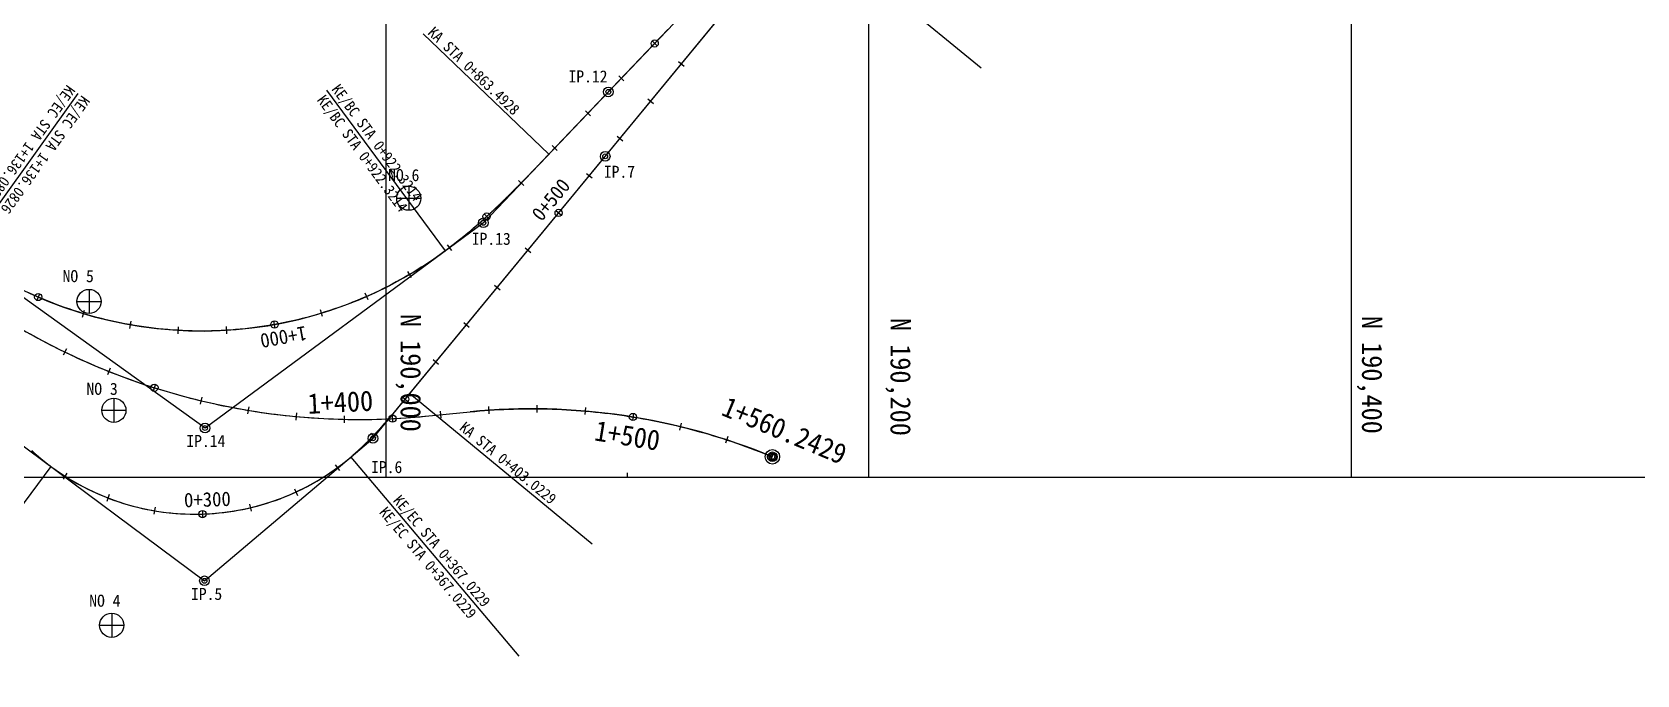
# Model space of a CAD drawing. Header units: millimetres. Extents: x 8286 to 10304, y 723 to 2148.
# Drawn here: x 8998 to 9663, y 1450 to 1717 of the extents above; entities that cross this region are included whole.
import ezdxf

# ---------------------------------------------------------------- set-up
doc = ezdxf.new("R2010")
doc.units = ezdxf.units.MM
for name, color, linetype in [('CA-ALGN-CNTL', 2, 'Continuous'), ('CA-ALGN-IPLN', 1, 'Continuous'), ('CA-ALGN-IPSM', 2, 'Continuous'), ('CA-ALGN-STSM', 2, 'Continuous'), ('CA-ALGN-TEXT', 3, 'Continuous'), ('CA-LEAL', 1, 'Continuous'), ('CA-LEAT', 3, 'Continuous'), ('CV-GRID-LINE', 1, 'Continuous'), ('CV-GRID-TEXT', 4, 'Continuous'), ('CV-SURV-SYMB', 3, 'Continuous'), ('CV-SURV-TEXT', 3, 'Continuous')]:
    doc.layers.add(name, color=color, linetype=linetype)
doc.styles.add('TAEGP', font='DotumChe.ttf')
doc.styles.add('TAEGULIM', font='DotumChe.ttf')

msp = doc.modelspace()

# ---------------------------------------------------------------- linework, layer by layer
at = {"layer": 'CA-ALGN-CNTL'}
for p, q in [((9154.53, 1566.84), (9316.45, 1763.36)), ((9261.5, 1717.65), (9212.16, 1665.99)), ((9160.98, 1557.47), (9179.52, 1559.3)), ((9304.79, 1540.66), (9304.79, 1540.66))]:
    msp.add_line(p, q, dxfattribs=at)
for points in [[(8997.85, 1543.21), (8999.35, 1541.88), (9000.87, 1540.58), (9002.41, 1539.31), (9003.98, 1538.06), (9005.57, 1536.85), (9005.8, 1536.68), (9007.41, 1535.5), (9009.05, 1534.35), (9010.71, 1533.24), (9012.4, 1532.16), (9014.1, 1531.12), (9015.83, 1530.1), (9017.57, 1529.13), (9019.34, 1528.19), (9021.12, 1527.28), (9022.92, 1526.41), (9024.74, 1525.58), (9026.58, 1524.78), (9028.43, 1524.02), (9030.29, 1523.3), (9032.17, 1522.61), (9034.06, 1521.97), (9035.97, 1521.36), (9037.88, 1520.78), (9039.81, 1520.25), (9041.75, 1519.76), (9043.7, 1519.3), (9045.65, 1518.88), (9047.62, 1518.51), (9049.59, 1518.17), (9051.56, 1517.87), (9053.55, 1517.61), (9055.54, 1517.39), (9057.53, 1517.21), (9059.52, 1517.07), (9061.52, 1516.97), (9063.52, 1516.91), (9065.52, 1516.89), (9067.52, 1516.91), (9069.52, 1516.97), (9071.52, 1517.07), (9073.51, 1517.21), (9075.5, 1517.39), (9077.49, 1517.61), (9079.47, 1517.87), (9081.45, 1518.17), (9083.42, 1518.51), (9085.39, 1518.89), (9087.34, 1519.31), (9089.29, 1519.76), (9091.23, 1520.26), (9093.15, 1520.79), (9095.07, 1521.36), (9096.98, 1521.97), (9098.87, 1522.62), (9100.75, 1523.31), (9102.61, 1524.03), (9104.46, 1524.79), (9106.29, 1525.59), (9108.11, 1526.42), (9109.91, 1527.29), (9111.7, 1528.2), (9113.46, 1529.14), (9115.21, 1530.12), (9116.93, 1531.13), (9118.64, 1532.18), (9120.32, 1533.25), (9121.98, 1534.37), (9123.62, 1535.51), (9125.24, 1536.69), (9126.83, 1537.9), (9128.4, 1539.15), (9129.94, 1540.42), (9130.05, 1540.52), (9131.57, 1541.82), (9133.06, 1543.16), (9134.52, 1544.52), (9135.97, 1545.9), (9137.39, 1547.31), (9138.79, 1548.73), (9140.17, 1550.18), (9141.53, 1551.64), (9142.88, 1553.12), (9144.21, 1554.61), (9145.53, 1556.12), (9146.84, 1557.63), (9148.14, 1559.15), (9149.43, 1560.68), (9150.71, 1562.21), (9151.99, 1563.75), (9153.26, 1565.3), (9154.53, 1566.84), (9316.45, 1763.36)], [(9261.5, 1717.65), (9212.16, 1665.99), (9210.77, 1664.55), (9209.39, 1663.1), (9208.01, 1661.66), (9206.62, 1660.21), (9205.24, 1658.77), (9203.85, 1657.34), (9202.45, 1655.9), (9201.06, 1654.47), (9199.65, 1653.05), (9198.25, 1651.62), (9196.83, 1650.21), (9195.41, 1648.8), (9193.99, 1647.4), (9192.55, 1646), (9191.11, 1644.62), (9189.66, 1643.24), (9188.2, 1641.87), (9186.74, 1640.51), (9185.26, 1639.16), (9183.77, 1637.83), (9182.27, 1636.5), (9180.77, 1635.19), (9179.24, 1633.89), (9177.71, 1632.6), (9176.17, 1631.33), (9174.61, 1630.08), (9173.04, 1628.84), (9171.46, 1627.62), (9169.86, 1626.41), (9169.19, 1625.92), (9167.58, 1624.74), (9165.95, 1623.59), (9164.3, 1622.45), (9162.64, 1621.33), (9160.97, 1620.23), (9159.29, 1619.15), (9157.6, 1618.09), (9155.89, 1617.05), (9154.17, 1616.03), (9152.43, 1615.03), (9150.69, 1614.05), (9148.94, 1613.09), (9147.17, 1612.15), (9145.39, 1611.23), (9143.6, 1610.34), (9141.81, 1609.46), (9140, 1608.61), (9138.18, 1607.78), (9136.35, 1606.97), (9134.51, 1606.18), (9132.67, 1605.41), (9130.81, 1604.66), (9128.95, 1603.94), (9127.07, 1603.24), (9125.19, 1602.56), (9123.3, 1601.9), (9121.41, 1601.26), (9119.5, 1600.65), (9117.59, 1600.06), (9115.68, 1599.49), (9113.75, 1598.94), (9111.82, 1598.42), (9109.89, 1597.92), (9107.94, 1597.44), (9106, 1596.99), (9104.04, 1596.56), (9102.08, 1596.15), (9100.12, 1595.76), (9098.16, 1595.4), (9096.18, 1595.06), (9094.21, 1594.74), (9092.23, 1594.45), (9090.25, 1594.18), (9088.26, 1593.93), (9086.28, 1593.71), (9084.29, 1593.51), (9082.29, 1593.34), (9080.3, 1593.18), (9078.3, 1593.05), (9076.31, 1592.95), (9074.31, 1592.87), (9072.31, 1592.81), (9070.31, 1592.77), (9068.31, 1592.76), (9066.31, 1592.77), (9064.31, 1592.81), (9062.31, 1592.87), (9060.31, 1592.95), (9058.32, 1593.06), (9056.32, 1593.18), (9054.33, 1593.34), (9052.33, 1593.51), (9050.34, 1593.71), (9048.36, 1593.94), (9046.37, 1594.18), (9044.39, 1594.45), (9042.41, 1594.75), (9040.44, 1595.06), (9038.47, 1595.4), (9036.5, 1595.77), (9034.54, 1596.15), (9032.58, 1596.56), (9030.63, 1596.99), (9028.68, 1597.45), (9026.74, 1597.93), (9024.8, 1598.43), (9022.87, 1598.95), (9020.95, 1599.5), (9019.03, 1600.06), (9017.12, 1600.66), (9015.21, 1601.27), (9013.32, 1601.9), (9011.43, 1602.56), (9009.55, 1603.24), (9007.68, 1603.95), (9005.81, 1604.67), (9003.96, 1605.42), (9002.11, 1606.18), (9000.27, 1606.97), (8998.45, 1607.79), (8996.63, 1608.62)], [(9212.16, 1665.99), (9211.91, 1665.74), (9211.7, 1665.51), (9211.51, 1665.32), (9211.34, 1665.14), (9211.2, 1664.99), (9211.06, 1664.85), (9210.94, 1664.72), (9210.83, 1664.61), (9210.73, 1664.5), (9210.63, 1664.39), (9210.53, 1664.29), (9210.44, 1664.19), (9210.35, 1664.1), (9210.26, 1664.01), (9210.17, 1663.92), (9210.08, 1663.82), (9210, 1663.73), (9209.91, 1663.64), (9209.82, 1663.55), (9209.74, 1663.46), (9209.65, 1663.37), (9209.57, 1663.28), (9209.48, 1663.19), (9209.39, 1663.1), (9209.31, 1663.01), (9209.22, 1662.92), (9209.13, 1662.83), (9209.05, 1662.74), (9208.96, 1662.65), (9208.87, 1662.56), (9208.79, 1662.47), (9208.7, 1662.38), (9208.61, 1662.29), (9208.53, 1662.2), (9208.44, 1662.11), (9208.36, 1662.02), (9208.27, 1661.93), (9208.18, 1661.84), (9208.1, 1661.75), (9208.01, 1661.66), (9207.92, 1661.57), (9207.84, 1661.48), (9207.75, 1661.39), (9207.66, 1661.3), (9207.58, 1661.21), (9207.49, 1661.12), (9207.4, 1661.03), (9207.32, 1660.94), (9207.23, 1660.85), (9207.14, 1660.76), (9207.06, 1660.67), (9206.97, 1660.58), (9206.88, 1660.49), (9206.8, 1660.4), (9206.71, 1660.31), (9206.62, 1660.21), (9206.54, 1660.12), (9206.45, 1660.03), (9206.36, 1659.94), (9206.28, 1659.85), (9206.19, 1659.76), (9206.1, 1659.67), (9206.02, 1659.58), (9205.93, 1659.49), (9205.84, 1659.4), (9205.76, 1659.31), (9205.67, 1659.22), (9205.58, 1659.13), (9205.5, 1659.04), (9205.41, 1658.95), (9205.32, 1658.86), (9205.24, 1658.77), (9205.15, 1658.68), (9205.06, 1658.59), (9204.98, 1658.5), (9204.89, 1658.41), (9204.8, 1658.32), (9204.72, 1658.24), (9204.63, 1658.15), (9204.54, 1658.06), (9204.46, 1657.97), (9204.37, 1657.88), (9204.28, 1657.79), (9204.19, 1657.7), (9204.11, 1657.61), (9204.02, 1657.52), (9203.93, 1657.43), (9203.85, 1657.34), (9203.76, 1657.25), (9203.67, 1657.16), (9203.59, 1657.07), (9203.5, 1656.98), (9203.41, 1656.89), (9203.32, 1656.8), (9203.24, 1656.71), (9203.15, 1656.62), (9203.06, 1656.53), (9202.98, 1656.44), (9202.89, 1656.35), (9202.8, 1656.26), (9202.71, 1656.17), (9202.63, 1656.08), (9202.54, 1655.99), (9202.45, 1655.9), (9202.37, 1655.81), (9202.28, 1655.72), (9202.19, 1655.63), (9202.1, 1655.54), (9202.02, 1655.45), (9201.93, 1655.37), (9201.84, 1655.28), (9201.75, 1655.19), (9201.67, 1655.1), (9201.58, 1655.01), (9201.49, 1654.92), (9201.4, 1654.83), (9201.32, 1654.74), (9201.23, 1654.65), (9201.14, 1654.56), (9201.05, 1654.47), (9200.97, 1654.38), (9200.88, 1654.29), (9200.79, 1654.2), (9200.7, 1654.11), (9200.62, 1654.03), (9200.53, 1653.94), (9200.44, 1653.85), (9200.35, 1653.76), (9200.27, 1653.67), (9200.18, 1653.58), (9200.09, 1653.49), (9200, 1653.4), (9199.92, 1653.31), (9199.83, 1653.22), (9199.74, 1653.13), (9199.65, 1653.05), (9199.56, 1652.96), (9199.48, 1652.87), (9199.39, 1652.78), (9199.3, 1652.69), (9199.21, 1652.6), (9199.13, 1652.51), (9199.04, 1652.42), (9198.95, 1652.33), (9198.86, 1652.25), (9198.77, 1652.16), (9198.69, 1652.07), (9198.6, 1651.98), (9198.51, 1651.89), (9198.42, 1651.8), (9198.33, 1651.71), (9198.25, 1651.62), (9198.16, 1651.54), (9198.07, 1651.45), (9197.98, 1651.36), (9197.89, 1651.27), (9197.8, 1651.18), (9197.72, 1651.09), (9197.63, 1651.01), (9197.54, 1650.92), (9197.45, 1650.83), (9197.36, 1650.74), (9197.27, 1650.65), (9197.19, 1650.56), (9197.1, 1650.47), (9197.01, 1650.39), (9196.92, 1650.3), (9196.83, 1650.21), (9196.74, 1650.12), (9196.65, 1650.03), (9196.57, 1649.94), (9196.48, 1649.86), (9196.39, 1649.77), (9196.3, 1649.68), (9196.21, 1649.59), (9196.12, 1649.5), (9196.03, 1649.42), (9195.95, 1649.33), (9195.86, 1649.24), (9195.77, 1649.15), (9195.68, 1649.06), (9195.59, 1648.98), (9195.5, 1648.89), (9195.41, 1648.8), (9195.32, 1648.71), (9195.23, 1648.62), (9195.15, 1648.54), (9195.06, 1648.45), (9194.97, 1648.36), (9194.88, 1648.27), (9194.79, 1648.19), (9194.7, 1648.1), (9194.61, 1648.01), (9194.52, 1647.92), (9194.43, 1647.84), (9194.34, 1647.75), (9194.25, 1647.66), (9194.17, 1647.57), (9194.08, 1647.49), (9193.99, 1647.4), (9193.9, 1647.31), (9193.81, 1647.22), (9193.72, 1647.14), (9193.63, 1647.05), (9193.54, 1646.96), (9193.45, 1646.87), (9193.36, 1646.79), (9193.27, 1646.7), (9193.18, 1646.61), (9193.09, 1646.53), (9193, 1646.44), (9192.91, 1646.35), (9192.82, 1646.26), (9192.73, 1646.18), (9192.64, 1646.09), (9192.55, 1646), (9192.46, 1645.92), (9192.37, 1645.83), (9192.28, 1645.74), (9192.19, 1645.66), (9192.1, 1645.57), (9192.01, 1645.48), (9191.92, 1645.4), (9191.83, 1645.31), (9191.74, 1645.22), (9191.65, 1645.14), (9191.56, 1645.05), (9191.47, 1644.96), (9191.38, 1644.88), (9191.29, 1644.79), (9191.2, 1644.7), (9191.11, 1644.62), (9191.02, 1644.53), (9190.93, 1644.44), (9190.84, 1644.36), (9190.75, 1644.27), (9190.66, 1644.19), (9190.57, 1644.1), (9190.48, 1644.01), (9190.39, 1643.93), (9190.3, 1643.84), (9190.21, 1643.75), (9190.12, 1643.67), (9190.03, 1643.58), (9189.94, 1643.5), (9189.84, 1643.41), (9189.75, 1643.32), (9189.66, 1643.24), (9189.57, 1643.15), (9189.48, 1643.07), (9189.39, 1642.98), (9189.3, 1642.9), (9189.21, 1642.81), (9189.12, 1642.72), (9189.03, 1642.64), (9188.93, 1642.55), (9188.84, 1642.47), (9188.75, 1642.38), (9188.66, 1642.3), (9188.57, 1642.21), (9188.48, 1642.13), (9188.39, 1642.04), (9188.3, 1641.96), (9188.2, 1641.87), (9188.11, 1641.78), (9188.02, 1641.7), (9187.93, 1641.61), (9187.84, 1641.53), (9187.75, 1641.44), (9187.66, 1641.36), (9187.56, 1641.27), (9187.47, 1641.19), (9187.38, 1641.1), (9187.29, 1641.02), (9187.2, 1640.93), (9187.1, 1640.85), (9187.01, 1640.77), (9186.92, 1640.68), (9186.83, 1640.6), (9186.74, 1640.51), (9186.64, 1640.43), (9186.55, 1640.34), (9186.46, 1640.26), (9186.37, 1640.17), (9186.28, 1640.09), (9186.18, 1640), (9186.09, 1639.92), (9186, 1639.84), (9185.91, 1639.75), (9185.81, 1639.67), (9185.72, 1639.58), (9185.63, 1639.5), (9185.54, 1639.41), (9185.44, 1639.33), (9185.35, 1639.25), (9185.26, 1639.16), (9185.17, 1639.08), (9185.07, 1639), (9184.98, 1638.91), (9184.89, 1638.83), (9184.8, 1638.74), (9184.7, 1638.66), (9184.61, 1638.58), (9184.52, 1638.49), (9184.42, 1638.41), (9184.33, 1638.33), (9184.24, 1638.24), (9184.15, 1638.16), (9184.05, 1638.08), (9183.96, 1637.99), (9183.87, 1637.91), (9183.77, 1637.83), (9183.68, 1637.74), (9183.59, 1637.66), (9183.49, 1637.58), (9183.4, 1637.49), (9183.31, 1637.41), (9183.21, 1637.33), (9183.12, 1637.24), (9183.02, 1637.16), (9182.93, 1637.08), (9182.84, 1637), (9182.74, 1636.91), (9182.65, 1636.83), (9182.56, 1636.75), (9182.46, 1636.67), (9182.37, 1636.58), (9182.27, 1636.5), (9182.18, 1636.42), (9182.09, 1636.34), (9181.99, 1636.25), (9181.9, 1636.17), (9181.8, 1636.09), (9181.71, 1636.01), (9181.62, 1635.93), (9181.52, 1635.84), (9181.43, 1635.76), (9181.33, 1635.68), (9181.24, 1635.6), (9181.14, 1635.52), (9181.05, 1635.43), (9180.95, 1635.35), (9180.86, 1635.27), (9180.77, 1635.19), (9180.67, 1635.11), (9180.58, 1635.03), (9180.48, 1634.94), (9180.39, 1634.86), (9180.29, 1634.78), (9180.2, 1634.7), (9180.1, 1634.62), (9180.01, 1634.54), (9179.91, 1634.46), (9179.82, 1634.37), (9179.72, 1634.29), (9179.63, 1634.21), (9179.53, 1634.13), (9179.44, 1634.05), (9179.34, 1633.97), (9179.24, 1633.89), (9179.15, 1633.81), (9179.05, 1633.73), (9178.96, 1633.65), (9178.86, 1633.57), (9178.77, 1633.49), (9178.67, 1633.41), (9178.58, 1633.33), (9178.48, 1633.25), (9178.38, 1633.16), (9178.29, 1633.08), (9178.19, 1633), (9178.1, 1632.92), (9178, 1632.84), (9177.9, 1632.76), (9177.81, 1632.68), (9177.71, 1632.6), (9177.62, 1632.52), (9177.52, 1632.44), (9177.42, 1632.36), (9177.33, 1632.29), (9177.23, 1632.21), (9177.13, 1632.13), (9177.04, 1632.05), (9176.94, 1631.97), (9176.84, 1631.89), (9176.75, 1631.81), (9176.65, 1631.73), (9176.55, 1631.65), (9176.46, 1631.57), (9176.36, 1631.49), (9176.26, 1631.41), (9176.17, 1631.33), (9176.07, 1631.26), (9175.97, 1631.18), (9175.88, 1631.1), (9175.78, 1631.02), (9175.68, 1630.94), (9175.58, 1630.86), (9175.49, 1630.78), (9175.39, 1630.7), (9175.29, 1630.63), (9175.2, 1630.55), (9175.1, 1630.47), (9175, 1630.39), (9174.9, 1630.31), (9174.81, 1630.24), (9174.71, 1630.16), (9174.61, 1630.08), (9174.51, 1630), (9174.41, 1629.92), (9174.32, 1629.85), (9174.22, 1629.77), (9174.12, 1629.69), (9174.02, 1629.61), (9173.92, 1629.54), (9173.83, 1629.46), (9173.73, 1629.38), (9173.63, 1629.3), (9173.53, 1629.23), (9173.43, 1629.15), (9173.33, 1629.07), (9173.24, 1628.99), (9173.14, 1628.92), (9173.04, 1628.84), (9172.94, 1628.76), (9172.84, 1628.69), (9172.74, 1628.61), (9172.64, 1628.53), (9172.55, 1628.46), (9172.45, 1628.38), (9172.35, 1628.3), (9172.25, 1628.23), (9172.15, 1628.15), (9172.05, 1628.08), (9171.95, 1628), (9171.85, 1627.92), (9171.75, 1627.85), (9171.65, 1627.77), (9171.56, 1627.7), (9171.46, 1627.62), (9171.36, 1627.54), (9171.26, 1627.47), (9171.15, 1627.39), (9171.05, 1627.31), (9170.94, 1627.23), (9170.83, 1627.14), (9170.71, 1627.06), (9170.59, 1626.97), (9170.46, 1626.87), (9170.33, 1626.77), (9170.18, 1626.66), (9170.02, 1626.53), (9169.84, 1626.4), (9169.65, 1626.26), (9169.43, 1626.1), (9169.19, 1625.92)], [(8996.94, 1591.68), (8998.69, 1590.72), (9000.44, 1589.76), (9002.2, 1588.81), (9003.97, 1587.88), (9005.75, 1586.96), (9007.53, 1586.06), (9009.32, 1585.16), (9011.12, 1584.28), (9012.92, 1583.42), (9014.73, 1582.56), (9016.54, 1581.72), (9018.36, 1580.89), (9020.19, 1580.07), (9022.02, 1579.27), (9023.86, 1578.48), (9025.7, 1577.71), (9027.55, 1576.94), (9029.4, 1576.19), (9031.26, 1575.45), (9033.13, 1574.73), (9035, 1574.02), (9036.87, 1573.32), (9038.75, 1572.64), (9040.64, 1571.97), (9042.53, 1571.31), (9044.42, 1570.67), (9046.32, 1570.04), (9048.22, 1569.43), (9050.13, 1568.82), (9052.04, 1568.23), (9053.95, 1567.66), (9055.87, 1567.1), (9057.8, 1566.55), (9059.72, 1566.02), (9061.66, 1565.5), (9063.59, 1564.99), (9065.53, 1564.5), (9067.47, 1564.02), (9069.42, 1563.55), (9071.36, 1563.1), (9073.32, 1562.67), (9075.27, 1562.24), (9077.23, 1561.83), (9079.19, 1561.44), (9081.15, 1561.06), (9083.12, 1560.69), (9085.09, 1560.34), (9087.06, 1560), (9089.03, 1559.68), (9091.01, 1559.36), (9092.99, 1559.07), (9094.97, 1558.79), (9096.95, 1558.52), (9098.93, 1558.26), (9100.92, 1558.02), (9102.9, 1557.8), (9104.89, 1557.59), (9106.88, 1557.39), (9108.88, 1557.21), (9110.87, 1557.04), (9112.86, 1556.88), (9114.86, 1556.74), (9116.85, 1556.62), (9118.85, 1556.5), (9120.85, 1556.41), (9122.85, 1556.32), (9124.84, 1556.26), (9126.84, 1556.2), (9128.84, 1556.16), (9130.84, 1556.13), (9132.84, 1556.12), (9134.84, 1556.12), (9136.84, 1556.14), (9138.84, 1556.17), (9140.84, 1556.22), (9142.84, 1556.28), (9144.84, 1556.35), (9146.84, 1556.44), (9148.84, 1556.54), (9150.83, 1556.66), (9152.83, 1556.79), (9154.82, 1556.93), (9156.82, 1557.09), (9158.81, 1557.27), (9160.8, 1557.45), (9160.98, 1557.47), (9179.52, 1559.3), (9181.51, 1559.49), (9183.5, 1559.66), (9185.49, 1559.82), (9187.49, 1559.96), (9189.48, 1560.09), (9191.48, 1560.2), (9193.48, 1560.3), (9195.48, 1560.38), (9197.48, 1560.45), (9199.48, 1560.5), (9201.47, 1560.53), (9203.47, 1560.55), (9205.47, 1560.56), (9207.47, 1560.54), (9209.47, 1560.52), (9211.47, 1560.48), (9213.47, 1560.42), (9215.47, 1560.35), (9217.47, 1560.26), (9219.47, 1560.15), (9221.46, 1560.04), (9223.46, 1559.9), (9225.45, 1559.75), (9227.45, 1559.59), (9229.44, 1559.41), (9231.43, 1559.21), (9233.42, 1559), (9235.41, 1558.78), (9237.39, 1558.53), (9239.37, 1558.28), (9241.36, 1558.01), (9243.33, 1557.72), (9245.31, 1557.42), (9247.29, 1557.1), (9249.26, 1556.77), (9251.23, 1556.42), (9253.2, 1556.06), (9255.16, 1555.68), (9257.12, 1555.28), (9259.08, 1554.88), (9261.03, 1554.45), (9262.98, 1554.02), (9264.93, 1553.56), (9266.88, 1553.09), (9268.82, 1552.61), (9270.75, 1552.11), (9272.69, 1551.6), (9274.62, 1551.07), (9276.54, 1550.53), (9278.46, 1549.97), (9280.38, 1549.4), (9282.29, 1548.81), (9284.2, 1548.21), (9286.1, 1547.59), (9288, 1546.96), (9289.89, 1546.32), (9291.78, 1545.66), (9293.66, 1544.98), (9295.54, 1544.29), (9297.41, 1543.59), (9299.28, 1542.87), (9301.14, 1542.14), (9303, 1541.39), (9304.79, 1540.66), (9304.79, 1540.66)], [(9154.53, 1566.84), (9154.31, 1566.57), (9154.11, 1566.33), (9153.94, 1566.12), (9153.78, 1565.93), (9153.65, 1565.77), (9153.53, 1565.62), (9153.42, 1565.48), (9153.31, 1565.36), (9153.22, 1565.24), (9153.12, 1565.13), (9153.04, 1565.02), (9152.95, 1564.92), (9152.87, 1564.82), (9152.78, 1564.72), (9152.7, 1564.62), (9152.62, 1564.52), (9152.54, 1564.43), (9152.47, 1564.33), (9152.39, 1564.24), (9152.31, 1564.14), (9152.23, 1564.04), (9152.15, 1563.95), (9152.07, 1563.85), (9151.99, 1563.75), (9151.91, 1563.66), (9151.83, 1563.56), (9151.75, 1563.47), (9151.67, 1563.37), (9151.59, 1563.27), (9151.51, 1563.18), (9151.43, 1563.08), (9151.35, 1562.98), (9151.27, 1562.89), (9151.19, 1562.79), (9151.11, 1562.7), (9151.03, 1562.6), (9150.95, 1562.5), (9150.87, 1562.41), (9150.79, 1562.31), (9150.71, 1562.21), (9150.63, 1562.12), (9150.55, 1562.02), (9150.47, 1561.93), (9150.39, 1561.83), (9150.31, 1561.73), (9150.23, 1561.64), (9150.15, 1561.54), (9150.07, 1561.45), (9149.99, 1561.35), (9149.91, 1561.26), (9149.83, 1561.16), (9149.75, 1561.06), (9149.67, 1560.97), (9149.59, 1560.87), (9149.51, 1560.78), (9149.43, 1560.68), (9149.35, 1560.58), (9149.27, 1560.49), (9149.19, 1560.39), (9149.11, 1560.3), (9149.03, 1560.2), (9148.95, 1560.11), (9148.86, 1560.01), (9148.78, 1559.91), (9148.7, 1559.82), (9148.62, 1559.72), (9148.54, 1559.63), (9148.46, 1559.53), (9148.38, 1559.44), (9148.3, 1559.34), (9148.22, 1559.25), (9148.14, 1559.15), (9148.06, 1559.06), (9147.98, 1558.96), (9147.9, 1558.87), (9147.81, 1558.77), (9147.73, 1558.67), (9147.65, 1558.58), (9147.57, 1558.48), (9147.49, 1558.39), (9147.41, 1558.29), (9147.33, 1558.2), (9147.25, 1558.1), (9147.17, 1558.01), (9147.08, 1557.91), (9147, 1557.82), (9146.92, 1557.72), (9146.84, 1557.63), (9146.76, 1557.53), (9146.68, 1557.44), (9146.6, 1557.34), (9146.51, 1557.25), (9146.43, 1557.16), (9146.35, 1557.06), (9146.27, 1556.97), (9146.19, 1556.87), (9146.11, 1556.78), (9146.02, 1556.68), (9145.94, 1556.59), (9145.86, 1556.49), (9145.78, 1556.4), (9145.7, 1556.3), (9145.62, 1556.21), (9145.53, 1556.12), (9145.45, 1556.02), (9145.37, 1555.93), (9145.29, 1555.83), (9145.2, 1555.74), (9145.12, 1555.65), (9145.04, 1555.55), (9144.96, 1555.46), (9144.87, 1555.36), (9144.79, 1555.27), (9144.71, 1555.18), (9144.63, 1555.08), (9144.54, 1554.99), (9144.46, 1554.89), (9144.38, 1554.8), (9144.3, 1554.71), (9144.21, 1554.61), (9144.13, 1554.52), (9144.05, 1554.43), (9143.96, 1554.33), (9143.88, 1554.24), (9143.8, 1554.15), (9143.72, 1554.05), (9143.63, 1553.96), (9143.55, 1553.87), (9143.47, 1553.77), (9143.38, 1553.68), (9143.3, 1553.59), (9143.22, 1553.49), (9143.13, 1553.4), (9143.05, 1553.31), (9142.96, 1553.21), (9142.88, 1553.12), (9142.8, 1553.03), (9142.71, 1552.94), (9142.63, 1552.84), (9142.55, 1552.75), (9142.46, 1552.66), (9142.38, 1552.57), (9142.29, 1552.47), (9142.21, 1552.38), (9142.12, 1552.29), (9142.04, 1552.2), (9141.96, 1552.1), (9141.87, 1552.01), (9141.79, 1551.92), (9141.7, 1551.83), (9141.62, 1551.74), (9141.53, 1551.64), (9141.45, 1551.55), (9141.36, 1551.46), (9141.28, 1551.37), (9141.19, 1551.28), (9141.11, 1551.19), (9141.02, 1551.09), (9140.94, 1551), (9140.85, 1550.91), (9140.77, 1550.82), (9140.68, 1550.73), (9140.6, 1550.64), (9140.51, 1550.55), (9140.43, 1550.45), (9140.34, 1550.36), (9140.25, 1550.27), (9140.17, 1550.18), (9140.08, 1550.09), (9140, 1550), (9139.91, 1549.91), (9139.83, 1549.82), (9139.74, 1549.73), (9139.65, 1549.64), (9139.57, 1549.55), (9139.48, 1549.46), (9139.39, 1549.37), (9139.31, 1549.28), (9139.22, 1549.19), (9139.13, 1549.1), (9139.05, 1549.01), (9138.96, 1548.92), (9138.87, 1548.83), (9138.79, 1548.74), (9138.7, 1548.65), (9138.61, 1548.56), (9138.53, 1548.47), (9138.44, 1548.38), (9138.35, 1548.29), (9138.26, 1548.2), (9138.18, 1548.11), (9138.09, 1548.02), (9138, 1547.93), (9137.91, 1547.84), (9137.83, 1547.75), (9137.74, 1547.66), (9137.65, 1547.57), (9137.56, 1547.49), (9137.47, 1547.4), (9137.39, 1547.31), (9137.3, 1547.22), (9137.21, 1547.13), (9137.12, 1547.04), (9137.03, 1546.95), (9136.94, 1546.87), (9136.86, 1546.78), (9136.77, 1546.69), (9136.68, 1546.6), (9136.59, 1546.51), (9136.5, 1546.43), (9136.41, 1546.34), (9136.32, 1546.25), (9136.23, 1546.16), (9136.14, 1546.08), (9136.05, 1545.99), (9135.96, 1545.9), (9135.88, 1545.81), (9135.79, 1545.73), (9135.7, 1545.64), (9135.61, 1545.55), (9135.52, 1545.47), (9135.43, 1545.38), (9135.34, 1545.29), (9135.25, 1545.21), (9135.16, 1545.12), (9135.07, 1545.03), (9134.98, 1544.95), (9134.88, 1544.86), (9134.79, 1544.77), (9134.7, 1544.69), (9134.61, 1544.6), (9134.52, 1544.52), (9134.43, 1544.43), (9134.34, 1544.35), (9134.25, 1544.26), (9134.16, 1544.17), (9134.07, 1544.09), (9133.97, 1544), (9133.88, 1543.92), (9133.79, 1543.83), (9133.7, 1543.75), (9133.61, 1543.66), (9133.52, 1543.58), (9133.42, 1543.49), (9133.33, 1543.41), (9133.24, 1543.32), (9133.15, 1543.24), (9133.06, 1543.16), (9132.96, 1543.07), (9132.87, 1542.99), (9132.78, 1542.9), (9132.69, 1542.82), (9132.59, 1542.74), (9132.5, 1542.65), (9132.41, 1542.57), (9132.31, 1542.49), (9132.22, 1542.4), (9132.13, 1542.32), (9132.03, 1542.23), (9131.93, 1542.15), (9131.83, 1542.06), (9131.73, 1541.96), (9131.62, 1541.87), (9131.5, 1541.77), (9131.38, 1541.66), (9131.25, 1541.55), (9131.11, 1541.42), (9130.95, 1541.28), (9130.76, 1541.12), (9130.56, 1540.95), (9130.32, 1540.74), (9130.05, 1540.52)], [(8997.95, 1543.12), (8998.04, 1543.04), (8998.13, 1542.96), (8998.23, 1542.87), (8998.32, 1542.79), (8998.41, 1542.71), (8998.51, 1542.62), (8998.6, 1542.54), (8998.69, 1542.46), (8998.79, 1542.38), (8998.88, 1542.29), (8998.98, 1542.21), (8999.07, 1542.13), (8999.16, 1542.05), (8999.26, 1541.96), (8999.35, 1541.88), (8999.45, 1541.8), (8999.54, 1541.72), (8999.64, 1541.64), (8999.73, 1541.55), (8999.82, 1541.47), (8999.92, 1541.39), (9000.01, 1541.31), (9000.11, 1541.23), (9000.2, 1541.15), (9000.3, 1541.07), (9000.39, 1540.98), (9000.49, 1540.9), (9000.58, 1540.82), (9000.68, 1540.74), (9000.78, 1540.66), (9000.87, 1540.58), (9000.97, 1540.5), (9001.06, 1540.42), (9001.16, 1540.34), (9001.25, 1540.26), (9001.35, 1540.18), (9001.45, 1540.1), (9001.54, 1540.02), (9001.64, 1539.94), (9001.74, 1539.86), (9001.83, 1539.78), (9001.93, 1539.7), (9002.03, 1539.62), (9002.12, 1539.54), (9002.22, 1539.46), (9002.32, 1539.39), (9002.41, 1539.31), (9002.51, 1539.23), (9002.61, 1539.15), (9002.71, 1539.07), (9002.8, 1538.99), (9002.9, 1538.92), (9003, 1538.84), (9003.1, 1538.76), (9003.19, 1538.68), (9003.29, 1538.6), (9003.39, 1538.53), (9003.49, 1538.45), (9003.59, 1538.37), (9003.68, 1538.29), (9003.78, 1538.22), (9003.88, 1538.14), (9003.98, 1538.06), (9004.08, 1537.99), (9004.18, 1537.91), (9004.28, 1537.83), (9004.38, 1537.75), (9004.49, 1537.67), (9004.6, 1537.58), (9004.72, 1537.49), (9004.84, 1537.4), (9004.96, 1537.3), (9005.09, 1537.21), (9005.23, 1537.11), (9005.35, 1537.01), (9005.48, 1536.91), (9005.6, 1536.83), (9005.7, 1536.75), (9005.8, 1536.68)]]:
    msp.add_lwpolyline(points, dxfattribs=at)
for centre, radius, start, end in [((9133.5, 1836.12), 280, 224.43754, 275.63216), ((9068.32, 1762.76), 170, 234.35116, 306.39597), ((9205.03, 1300.55), 260, 67.43839, 95.63216), ((9065.5, 1616.89), 100, 233.33889, 310.20118)]:
    msp.add_arc(centre, radius, start, end, dxfattribs=at)
at = {"layer": 'CA-ALGN-IPLN'}
for points in [[(9890.48, 1815.19), (9882.78, 1817.65), (9825.89, 1835.84), (9675.96, 1901.47), (9548.2, 1957.39), (9515.48, 1967.86), (9472.44, 1972.37), (9416.95, 1961.15), (9384.3, 1917.03), (9360.75, 1860.03), (9329.75, 1794.61), (9282.2, 1739.31), (9236.83, 1691.82), (9185.02, 1637.59), (9069.69, 1552.57), (8953.26, 1636.08), (8903.4, 1686.93), (8881.03, 1709.74)], [(8850.06, 1709.19), (8880.99, 1677.65), (8924.61, 1633.17), (8946.89, 1606.44), (8990.08, 1548.37), (9069.45, 1489.3), (9139.25, 1548.28), (9235.49, 1665.1), (9338.04, 1789.56), (9382.27, 1836.38), (9441.75, 1879.46), (9514.43, 1873.92), (9651.53, 1838.26), (9793.94, 1801.22), (9855.11, 1781.67), (9877.02, 1774.66)]]:
    msp.add_lwpolyline(points, dxfattribs=at)
at = {"layer": 'CA-ALGN-IPSM'}
for centre, radius in [((9236.83, 1691.82), 2), ((9236.83, 1691.82), 1), ((9235.49, 1665.1), 2), ((9235.49, 1665.1), 1), ((9185.02, 1637.59), 2), ((9185.02, 1637.59), 1), ((9069.69, 1552.57), 2), ((9069.69, 1552.57), 1), ((9139.25, 1548.28), 2), ((9139.25, 1548.28), 1), ((9304.79, 1540.66), 2), ((9304.79, 1540.66), 1), ((9069.45, 1489.3), 2), ((9069.45, 1489.3), 1)]:
    msp.add_circle(centre, radius, dxfattribs=at)
at = {"layer": 'CA-ALGN-STSM'}
for p, q in [((9257.1, 1710.87), (9254.93, 1712.94)), ((9265.91, 1704.38), (9268.23, 1702.47)), ((9243.28, 1696.41), (9241.11, 1698.48)), ((9229.47, 1681.94), (9227.3, 1684.02)), ((9253.19, 1688.95), (9255.51, 1687.04)), ((9215.65, 1667.48), (9213.48, 1669.56)), ((9240.48, 1673.51), (9242.79, 1671.6)), ((9227.76, 1658.07), (9230.07, 1656.17)), ((9201.77, 1653.06), (9199.63, 1655.16)), ((9215.04, 1642.64), (9217.36, 1640.73)), ((9187.38, 1639.06), (9185.35, 1641.27)), ((9171.96, 1626.12), (9170.15, 1628.51)), ((9202.32, 1627.2), (9204.64, 1625.3)), ((9155.2, 1614.9), (9153.68, 1617.48)), ((9189.61, 1611.77), (9191.92, 1609.86)), ((8999.97, 1605.47), (9001.17, 1608.22)), ((9137.25, 1605.72), (9136.04, 1608.47)), ((9018.9, 1598.53), (9019.77, 1601.41)), ((9038.52, 1593.87), (9039.04, 1596.82)), ((9098.74, 1593.98), (9098.21, 1596.93)), ((9118.34, 1598.72), (9117.46, 1601.59)), ((9176.89, 1596.33), (9179.2, 1594.42)), ((9058.55, 1591.54), (9058.72, 1594.53)), ((9078.72, 1591.58), (9078.53, 1594.57)), ((9012.23, 1585.41), (9010.92, 1582.71)), ((9030.43, 1577.4), (9029.32, 1574.61)), ((9164.17, 1580.9), (9166.49, 1578.99)), ((9049.16, 1570.7), (9048.25, 1567.84)), ((9068.31, 1565.36), (9067.61, 1562.44)), ((9151.45, 1565.46), (9153.77, 1563.55)), ((9087.8, 1561.4), (9087.31, 1558.44)), ((9107.53, 1558.84), (9107.25, 1555.85)), ((9127.38, 1557.69), (9127.32, 1554.69)), ((9147.27, 1557.96), (9147.42, 1554.97)), ((9167.13, 1559.59), (9167.42, 1556.6)), ((9187.08, 1561.44), (9187.29, 1558.45)), ((9207.18, 1562.05), (9207.16, 1559.05)), ((9227.27, 1561.11), (9227.02, 1558.12)), ((9247.23, 1558.63), (9246.75, 1555.67)), ((9138.38, 1550.48), (9140.55, 1548.4)), ((9266.94, 1554.62), (9266.23, 1551.71)), ((9286.28, 1549.11), (9285.35, 1546.26)), ((9123.65, 1537.38), (9125.42, 1534.96)), ((9305.14, 1542.14), (9303.99, 1539.36)), ((9012.47, 1533.89), (9010.85, 1531.36)), ((9030.02, 1525.01), (9028.93, 1522.21)), ((9106.69, 1527.42), (9107.95, 1524.69)), ((9048.98, 1519.79), (9048.47, 1516.83)), ((9068.6, 1518.44), (9068.69, 1515.44)), ((9088.1, 1521.02), (9088.78, 1518.1))]:
    msp.add_line(p, q, dxfattribs=at)
for centre, radius in [((9256.01, 1711.9), 1.5), ((9216.2, 1641.68), 1.5), ((9186.36, 1640.17), 1.5), ((9000.57, 1606.85), 1.5), ((9098.47, 1595.46), 1.5), ((9048.7, 1569.27), 1.5), ((9152.61, 1564.51), 1.5), ((9147.34, 1556.46), 1.5), ((9246.99, 1557.15), 1.5), ((9304.79, 1540.66), 3), ((9304.79, 1540.66), 1.5), ((9068.65, 1516.94), 1.5)]:
    msp.add_circle(centre, radius, dxfattribs=at)
at = {"layer": 'CA-LEAL'}
for p, q in [((9316.45, 1763.36), (9391.25, 1701.74)), ((9160.02, 1715.8), (9212.16, 1665.99)), ((9016.94, 1691.13), (8969.24, 1624.62)), ((9016.94, 1691.13), (8969.24, 1624.62)), ((9120.06, 1692.57), (9169.19, 1625.92)), ((9120.06, 1692.57), (9169.19, 1625.92)), ((9154.53, 1566.84), (9230.09, 1504.59)), ((9005.8, 1536.68), (8941.52, 1450.32)), ((9005.8, 1536.68), (8941.52, 1450.32)), ((9130.05, 1540.52), (9199.77, 1458.02)), ((9130.05, 1540.52), (9199.77, 1458.02))]:
    msp.add_line(p, q, dxfattribs=at)
at = {"layer": 'CV-GRID-LINE'}
for p, q in [((9144.59, 1932.16), (9144.59, 1626.5)), ((9144.59, 1932.16), (9144.59, 1626.5)), ((9344.59, 1932.16), (9344.59, 1545.29)), ((9344.59, 1932.16), (9344.59, 1545.29)), ((9544.59, 1932.16), (9544.59, 1633.28)), ((9544.59, 1932.16), (9544.59, 1532.16)), ((9144.59, 1626.5), (9144.59, 1532.16)), ((9144.59, 1626.5), (9144.59, 1532.16)), ((9344.59, 1545.29), (9344.59, 1532.16)), ((9344.59, 1545.29), (9344.59, 1532.16)), ((8548.07, 1532.16), (9148.05, 1532.16)), ((8744.59, 1532.16), (9148.05, 1532.16)), ((9148.05, 1532.16), (9251.11, 1532.16)), ((9148.05, 1532.16), (9251.11, 1532.16)), ((9148.05, 1532.16), (9251.11, 1532.16)), ((9148.05, 1532.16), (9251.11, 1532.16)), ((9244.59, 1534.05), (9244.59, 1532.16)), ((9244.59, 1534.05), (9244.59, 1532.16)), ((9251.11, 1532.16), (9410.48, 1532.16)), ((9251.11, 1532.16), (9944.59, 1532.16))]:
    msp.add_line(p, q, dxfattribs=at)
at = {"layer": 'CV-SURV-SYMB'}
for p, q in [((9154.1, 1652.76), (9154.1, 1642.76)), ((9149.1, 1647.76), (9159.1, 1647.76)), ((9021.63, 1610.01), (9021.63, 1600.01)), ((9016.63, 1605.01), (9026.63, 1605.01)), ((9031.91, 1564.92), (9031.91, 1554.92)), ((9026.91, 1559.92), (9036.91, 1559.92)), ((9026, 1470.87), (9036, 1470.87)), ((9031, 1475.87), (9031, 1465.87))]:
    msp.add_line(p, q, dxfattribs=at)
for centre in [(9154.1, 1647.76), (9021.63, 1605.01), (9031.91, 1559.92), (9031, 1470.87)]:
    msp.add_circle(centre, 5, dxfattribs=at)
for p in [(9154.1, 1647.76), (9021.63, 1605.01), (9031.91, 1559.92), (9031, 1470.87)]:
    msp.add_point(p, dxfattribs=at)

# ---------------------------------------------------------------- texts
at = {"layer": 'CA-ALGN-TEXT', "style": 'TAEGULIM'}
for s, p in [('IP.12', (9220.3, 1695.73)), ('IP.7', (9234.94, 1656.22)), ('IP.13', (9180.2, 1628.47)), ('IP.14', (9061.95, 1544.73)), ('IP.6', (9138.5, 1533.91)), ('IP.5', (9063.88, 1481.37))]:
    msp.add_text(s, height=5, dxfattribs=at).set_placement(p)
for s, height, rotation, p in [('0+500', 6, 50.51442, (9209.11, 1637.8)), ('1+000', 6, 190.21563, (9111.19, 1594.89)), ('1+400', 8.4, 2.83286, (9112.4, 1558.45)), ('1+560.2429', 8.4, 337.43839, (9283.14, 1558.12)), ('1+500', 8.4, 350.71377, (9230.65, 1547.52)), ('0+300', 6, 1.79987, (9061.06, 1519.71))]:
    msp.add_text(s, height=height, rotation=rotation, dxfattribs=at).set_placement(p)
at = {"layer": 'CA-LEAT', "style": 'TAEGULIM'}
for s, rotation, p in [('KA STA 0+863.4928', 316.30959, (9161.66, 1715.99)), ('KE/EC STA 1+136.0826', 234.35116, (9012.56, 1695.05)), ('KE/EC STA 1+136.0826', 234.35116, (9018.66, 1690.68)), ('KE/BC STA 0+922.3214', 306.39597, (9115.85, 1688.42)), ('KE/BC STA 0+922.3214', 306.39597, (9121.89, 1692.87)), ('KA STA 0+403.0229', 320.51442, (9174.78, 1552.1)), ('KE/EC STA 0+367.0229', 310.20118, (9147.33, 1522.39)), ('KE/EC STA 0+367.0229', 310.20118, (9141.61, 1517.55))]:
    msp.add_text(s, height=4.5, rotation=rotation, dxfattribs=at).set_placement(p)
at = {"layer": 'CV-GRID-TEXT', "style": 'TAEGULIM'}
for s, p in [('N 190,000', (9150.76, 1599.86)), ('N 190,200', (9353.75, 1598.17)), ('N 190,400', (9549.11, 1599.03))]:
    msp.add_text(s, height=8.4, rotation=270, dxfattribs=at).set_placement(p)
at = {"layer": 'CV-SURV-TEXT', "style": 'TAEGP'}
for s, p in [('NO 6', (9145.57, 1654.84)), ('NO 5', (9010.67, 1613)), ('NO 3', (9020.58, 1566.32)), ('NO 4', (9021.72, 1478.54))]:
    msp.add_text(s, height=5, dxfattribs=at).set_placement(p)

doc.saveas('drawing.dxf')
